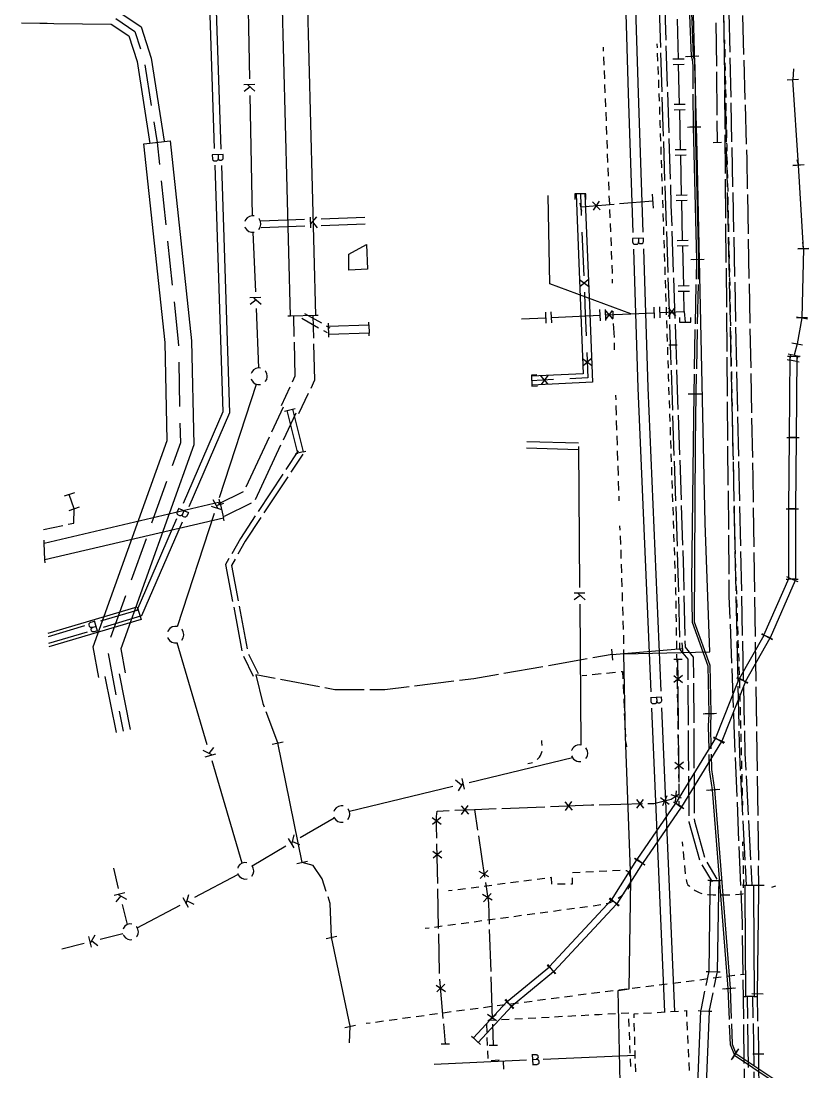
# Model space of a CAD drawing. Header units: metres. Extents: x 17721 to 17912, y 14015 to 15901.
# Drawn here: x 17724.4 to 17795.5, y 15483.7 to 15578.6 of the extents above; entities that cross this region are included whole.
import ezdxf

# ---------------------------------------------------------------- set-up
doc = ezdxf.new("R2010")
doc.units = ezdxf.units.M
for name, color, linetype in [('GC_BUILDING', 8, 'Continuous'), ('GC_CURB_EDGE', 1, 'Continuous'), ('GC_GAS_AXIS', 2, 'Continuous'), ('GC_HEAT_AXIS', 30, 'Continuous'), ('GC_POWER_AXIS', 40, 'Continuous'), ('GC_SEWER_AXIS', 6, 'Continuous'), ('GC_SITE_BOUNDARY', 7, 'Continuous'), ('GC_TEST_GREEN_ZONE', 3, 'Continuous'), ('GC_WATER_AXIS', 5, 'Continuous')]:
    doc.layers.add(name, color=color, linetype=linetype)

msp = doc.modelspace()

# ---------------------------------------------------------------- linework, layer by layer
at = {"layer": 'GC_BUILDING'}
msp.add_lwpolyline([(17755.665, 15556.179), (17753.996, 15556.108), (17753.97, 15557.528), (17755.57, 15558.401)], close=True, dxfattribs=at)
at = {"layer": 'GC_CURB_EDGE'}
for points in [[(17787.891, 15576.885), (17787.898, 15576.529)], [(17776.977, 15575.858), (17776.975, 15575.906), (17776.977, 15576.236)], [(17781.799, 15576.522), (17781.812, 15576.17)], [(17787.909, 15576.029), (17787.924, 15575.317)], [(17777.027, 15574.604), (17776.997, 15575.358)], [(17781.83, 15575.67), (17781.857, 15574.964)], [(17777.077, 15573.35), (17777.047, 15574.104)], [(17781.876, 15574.465), (17781.902, 15573.759)], [(17787.934, 15574.817), (17787.949, 15574.105)], [(17781.921, 15573.26), (17781.947, 15572.554)], [(17787.96, 15573.605), (17787.974, 15572.894)], [(17777.127, 15572.096), (17777.097, 15572.85)], [(17787.985, 15572.394), (17788, 15571.682)], [(17777.177, 15570.842), (17777.147, 15571.596)], [(17781.966, 15572.055), (17781.992, 15571.349)], [(17788.01, 15571.182), (17788.025, 15570.47)], [(17777.227, 15569.588), (17777.197, 15570.342)], [(17782.011, 15570.849), (17782.037, 15570.144)], [(17782.056, 15569.644), (17782.069, 15569.294), (17782.081, 15568.939)], [(17788.036, 15569.97), (17788.05, 15569.258)], [(17777.277, 15568.333), (17777.247, 15569.088)], [(17782.097, 15568.439), (17782.12, 15567.733)], [(17788.061, 15568.758), (17788.076, 15568.046)], [(17777.327, 15567.079), (17777.297, 15567.834)], [(17788.086, 15567.546), (17788.09, 15567.369), (17788.101, 15566.835)], [(17777.377, 15565.825), (17777.347, 15566.58)], [(17782.137, 15567.234), (17782.16, 15566.528)], [(17782.177, 15566.028), (17782.2, 15565.323)], [(17788.112, 15566.335), (17788.127, 15565.623)], [(17777.427, 15564.571), (17777.397, 15565.326)], [(17782.216, 15564.823), (17782.24, 15564.117)], [(17788.138, 15565.123), (17788.153, 15564.411)], [(17777.478, 15563.317), (17777.447, 15564.072)], [(17782.256, 15563.617), (17782.279, 15562.912)], [(17788.164, 15563.911), (17788.179, 15563.199)], [(17777.528, 15562.063), (17777.497, 15562.817)], [(17788.19, 15562.699), (17788.205, 15561.987)], [(17782.296, 15562.412), (17782.319, 15561.706)], [(17777.578, 15560.809), (17777.548, 15561.563)], [(17782.336, 15561.207), (17782.359, 15560.501)], [(17788.216, 15561.488), (17788.231, 15560.776)], [(17777.628, 15559.555), (17777.598, 15560.309)], [(17782.375, 15560.001), (17782.399, 15559.296)], [(17788.242, 15560.276), (17788.257, 15559.564)], [(17777.678, 15558.301), (17777.648, 15559.055)], [(17788.268, 15559.064), (17788.283, 15558.352)], [(17782.415, 15558.796), (17782.438, 15558.09)], [(17777.728, 15557.047), (17777.698, 15557.801)], [(17782.455, 15557.591), (17782.478, 15556.885)], [(17788.294, 15557.852), (17788.309, 15557.14)], [(17777.776, 15555.792), (17777.774, 15555.891), (17777.748, 15556.547)], [(17782.495, 15556.385), (17782.518, 15555.68)], [(17788.32, 15556.64), (17788.335, 15555.929)], [(17777.791, 15554.915), (17777.784, 15555.292)], [(17782.534, 15555.18), (17782.558, 15554.474)], [(17788.345, 15555.429), (17788.361, 15554.717)], [(17788.371, 15554.217), (17788.385, 15553.505)], [(17782.574, 15553.975), (17782.597, 15553.269)], [(17777.853, 15551.773), (17777.842, 15552.401)], [(17782.614, 15552.769), (17782.637, 15552.064)], [(17788.394, 15553.005), (17788.408, 15552.293)], [(17777.949, 15550.021), (17777.878, 15551.274)], [(17782.654, 15551.564), (17782.677, 15550.858)], [(17788.418, 15551.793), (17788.431, 15551.081)], [(17782.693, 15550.359), (17782.717, 15549.653)], [(17788.441, 15550.581), (17788.455, 15549.869)], [(17777.951, 15548.894), (17777.963, 15549.521)], [(17788.464, 15549.369), (17788.478, 15548.658)], [(17782.733, 15549.153), (17782.756, 15548.448)], [(17782.773, 15547.948), (17782.796, 15547.242)], [(17788.488, 15548.158), (17788.501, 15547.446)], [(17782.813, 15546.743), (17782.821, 15546.485), (17782.836, 15546.037)], [(17788.511, 15546.946), (17788.525, 15546.234)], [(17782.853, 15545.537), (17782.877, 15544.832)], [(17788.534, 15545.734), (17788.548, 15545.022)], [(17778.102, 15544.383), (17778.099, 15544.816)], [(17778.143, 15543.018), (17778.115, 15543.883)], [(17782.894, 15544.332), (17782.918, 15543.626)], [(17788.558, 15544.522), (17788.572, 15543.81)], [(17782.935, 15543.127), (17782.959, 15542.421)], [(17788.581, 15543.31), (17788.595, 15542.598)], [(17778.187, 15541.653), (17778.159, 15542.518)], [(17782.976, 15541.921), (17783, 15541.216)], [(17788.605, 15542.098), (17788.619, 15541.387)], [(17778.231, 15540.288), (17778.203, 15541.153)], [(17788.629, 15540.887), (17788.644, 15540.175)], [(17783.016, 15540.716), (17783.04, 15540.01)], [(17778.275, 15538.923), (17778.247, 15539.788)], [(17783.057, 15539.511), (17783.081, 15538.805)], [(17788.654, 15539.675), (17788.669, 15538.963)], [(17778.319, 15537.558), (17778.291, 15538.424)], [(17783.098, 15538.305), (17783.122, 15537.6)], [(17788.679, 15538.463), (17788.693, 15537.751)], [(17778.363, 15536.193), (17778.335, 15537.059)], [(17783.139, 15537.1), (17783.163, 15536.394)], [(17788.703, 15537.251), (17788.718, 15536.539)], [(17788.728, 15536.039), (17788.743, 15535.328)], [(17778.393, 15535.261), (17778.379, 15535.694)], [(17783.18, 15535.895), (17783.204, 15535.189)], [(17783.221, 15534.689), (17783.245, 15533.984)], [(17788.753, 15534.828), (17788.767, 15534.116)], [(17783.262, 15533.484), (17783.285, 15532.778)], [(17788.778, 15533.616), (17788.792, 15532.904)], [(17778.483, 15532.629), (17778.453, 15533.019)], [(17783.302, 15532.279), (17783.326, 15531.573)], [(17788.802, 15532.404), (17788.817, 15531.692)], [(17778.539, 15531.347), (17778.515, 15532.13)], [(17778.579, 15530.065), (17778.555, 15530.848)], [(17783.343, 15531.073), (17783.367, 15530.368)], [(17788.827, 15531.192), (17788.842, 15530.48)], [(17778.619, 15528.783), (17778.595, 15529.565)], [(17783.384, 15529.868), (17783.408, 15529.162)], [(17788.854, 15529.98), (17788.879, 15529.269)], [(17783.425, 15528.663), (17783.449, 15527.957)], [(17788.897, 15528.769), (17788.921, 15528.058)], [(17778.659, 15527.5), (17778.635, 15528.283)], [(17788.939, 15527.558), (17788.964, 15526.846)], [(17778.699, 15526.218), (17778.675, 15527.001)], [(17783.466, 15527.457), (17783.483, 15526.949), (17783.486, 15526.752)], [(17778.739, 15524.936), (17778.715, 15525.718)], [(17783.494, 15526.252), (17783.506, 15525.546)], [(17788.981, 15526.346), (17789.006, 15525.635)], [(17783.514, 15525.046), (17783.525, 15524.34)], [(17789.023, 15525.135), (17789.048, 15524.424)], [(17778.779, 15523.654), (17778.754, 15524.436)], [(17783.533, 15523.84), (17783.545, 15523.134)], [(17789.065, 15523.924), (17789.09, 15523.212)], [(17778.819, 15522.371), (17778.794, 15523.154)], [(17778.815, 15521.48), (17778.818, 15521.871)], [(17783.553, 15522.634), (17783.564, 15521.928)], [(17789.108, 15522.713), (17789.132, 15522.001)], [(17783.572, 15521.428), (17783.584, 15520.722)], [(17789.15, 15521.501), (17789.174, 15520.79)], [(17783.592, 15520.223), (17783.603, 15519.517)], [(17789.192, 15520.29), (17789.217, 15519.578)], [(17775.052, 15519.504), (17775.453, 15519.545)], [(17775.951, 15519.596), (17776.755, 15519.678)], [(17777.252, 15519.729), (17778.056, 15519.811)], [(17778.553, 15519.862), (17778.683, 15519.875), (17778.713, 15519.198)], [(17783.612, 15519.017), (17783.623, 15518.311)], [(17789.234, 15519.079), (17789.259, 15518.367)], [(17778.735, 15518.699), (17778.771, 15517.892)], [(17778.793, 15517.392), (17778.829, 15516.585)], [(17783.631, 15517.811), (17783.643, 15517.105)], [(17789.275, 15517.867), (17789.291, 15517.155)], [(17783.651, 15516.605), (17783.662, 15515.899)], [(17789.303, 15516.655), (17789.32, 15515.944)], [(17778.851, 15516.086), (17778.887, 15515.278)], [(17783.67, 15515.399), (17783.682, 15514.693)], [(17789.332, 15515.444), (17789.348, 15514.732)], [(17778.909, 15514.779), (17778.942, 15514.041), (17778.948, 15513.972)], [(17789.36, 15514.232), (17789.377, 15513.52)], [(17771.433, 15513.189), (17771.416, 15513.504), (17771.407, 15513.636)], [(17778.995, 15513.474), (17779.033, 15513.072)], [(17783.69, 15514.193), (17783.701, 15513.487)], [(17770.981, 15511.931), (17771.081, 15512.028), (17771.185, 15512.153), (17771.275, 15512.29), (17771.351, 15512.437), (17771.41, 15512.59), (17771.427, 15512.69)], [(17783.709, 15512.987), (17783.721, 15512.282)], [(17789.389, 15513.02), (17789.405, 15512.308)], [(17770.126, 15511.573), (17770.445, 15511.617), (17770.563, 15511.662)], [(17783.729, 15511.782), (17783.74, 15511.076)], [(17789.417, 15511.809), (17789.434, 15511.097)], [(17783.748, 15510.576), (17783.76, 15509.87)], [(17789.446, 15510.597), (17789.463, 15509.885)], [(17783.768, 15509.37), (17783.778, 15508.746), (17783.779, 15508.664)], [(17789.474, 15509.385), (17789.484, 15508.973), (17789.496, 15508.673)], [(17783.782, 15508.164), (17783.785, 15507.811)], [(17789.516, 15508.174), (17789.531, 15507.818)], [(17784.086, 15504.495), (17784.116, 15504.162), (17784.12, 15504.116)], [(17789.553, 15504.121), (17789.535, 15504.502)], [(17784.165, 15503.618), (17784.234, 15502.859)], [(17789.598, 15502.86), (17789.587, 15503.412), (17789.577, 15503.622)], [(17778.48, 15501.905), (17777.778, 15501.872)], [(17779.373, 15501.375), (17779.367, 15501.409), (17779.353, 15501.473), (17779.33, 15501.563), (17779.315, 15501.61), (17779.293, 15501.655), (17779.266, 15501.698), (17779.234, 15501.739), (17779.199, 15501.777), (17779.159, 15501.811), (17779.117, 15501.841), (17779.072, 15501.866), (17779.026, 15501.887), (17778.978, 15501.902)], [(17784.279, 15502.361), (17784.348, 15501.602)], [(17789.622, 15501.598), (17789.607, 15502.36)], [(17770.48, 15501.033), (17769.783, 15500.943)], [(17771.673, 15501.188), (17770.976, 15501.098)], [(17772.311, 15500.669), (17772.304, 15500.669), (17772.266, 15501.265), (17772.169, 15501.252)], [(17774.132, 15501.257), (17774.147, 15500.687), (17774.014, 15500.686)], [(17774.876, 15501.739), (17774.174, 15501.706)], [(17776.077, 15501.794), (17775.375, 15501.762)], [(17777.279, 15501.849), (17776.577, 15501.817)], [(17784.419, 15501.107), (17784.455, 15500.938), (17784.501, 15500.793), (17784.592, 15500.617), (17784.689, 15500.521), (17784.765, 15500.452)], [(17789.603, 15500.336), (17789.628, 15501.098)], [(17763.323, 15500.105), (17762.974, 15500.059)], [(17764.516, 15500.259), (17763.819, 15500.169)], [(17765.709, 15500.414), (17765.012, 15500.324)], [(17766.901, 15500.569), (17766.204, 15500.479)], [(17768.094, 15500.724), (17767.397, 15500.633)], [(17769.287, 15500.879), (17768.59, 15500.788)], [(17773.514, 15500.681), (17772.811, 15500.674)], [(17779.183, 15500.238), (17779.26, 15500.338), (17779.369, 15500.496), (17779.381, 15500.56), (17779.391, 15500.625), (17779.399, 15500.69), (17779.406, 15500.755), (17779.41, 15500.821), (17779.412, 15500.878)], [(17785.166, 15500.155), (17785.242, 15500.109), (17785.365, 15500.042), (17785.491, 15499.981), (17785.62, 15499.926), (17785.75, 15499.878), (17785.86, 15499.843)], [(17792.486, 15500.489), (17792.15, 15500.388)], [(17777.219, 15498.919), (17777.383, 15498.969), (17777.567, 15499.035), (17777.748, 15499.111), (17777.873, 15499.172)], [(17778.306, 15499.422), (17778.43, 15499.509), (17778.587, 15499.63), (17778.737, 15499.758), (17778.85, 15499.866)], [(17786.348, 15499.742), (17786.422, 15499.733), (17786.881, 15499.714), (17787.11, 15499.712)], [(17787.61, 15499.708), (17787.919, 15499.706), (17788.372, 15499.721)], [(17788.871, 15499.741), (17789.586, 15499.791), (17789.587, 15499.837)], [(17771.263, 15498.091), (17771.96, 15498.185)], [(17772.455, 15498.252), (17773.152, 15498.346)], [(17773.647, 15498.413), (17774.344, 15498.506)], [(17774.839, 15498.573), (17775.536, 15498.667)], [(17776.031, 15498.734), (17776.728, 15498.828)], [(17764.111, 15497.127), (17764.807, 15497.221)], [(17765.303, 15497.288), (17765.999, 15497.382)], [(17766.495, 15497.449), (17767.191, 15497.542)], [(17767.687, 15497.609), (17768.384, 15497.703)], [(17768.879, 15497.77), (17769.576, 15497.864)], [(17770.071, 15497.931), (17770.768, 15498.024)], [(17760.883, 15496.692), (17761.231, 15496.739)], [(17761.727, 15496.806), (17762.423, 15496.9)], [(17762.919, 15496.967), (17763.615, 15497.06)], [(17788.827, 15492.439), (17788.804, 15492.437), (17788.103, 15492.345)], [(17789.687, 15492.53), (17789.324, 15492.492)], [(17781.509, 15491.486), (17780.785, 15491.397)], [(17782.73, 15491.637), (17782.005, 15491.547)], [(17783.949, 15491.797), (17783.226, 15491.701)], [(17785.169, 15491.958), (17784.445, 15491.862)], [(17786.388, 15492.118), (17785.664, 15492.023)], [(17787.607, 15492.279), (17786.884, 15492.184)], [(17774.185, 15490.578), (17773.462, 15490.483)], [(17775.406, 15490.732), (17774.681, 15490.642)], [(17776.626, 15490.883), (17775.902, 15490.793)], [(17777.847, 15491.033), (17777.123, 15490.944)], [(17779.068, 15491.184), (17778.343, 15491.095)], [(17780.288, 15491.335), (17779.564, 15491.246)], [(17766.868, 15489.621), (17766.144, 15489.526)], [(17768.088, 15489.78), (17767.364, 15489.686)], [(17769.307, 15489.94), (17768.583, 15489.845)], [(17770.527, 15490.099), (17769.803, 15490.005)], [(17771.746, 15490.259), (17771.023, 15490.164)], [(17772.966, 15490.419), (17772.242, 15490.324)], [(17759.554, 15488.638), (17758.831, 15488.539)], [(17760.773, 15488.806), (17760.05, 15488.706)], [(17761.991, 15488.974), (17761.268, 15488.874)], [(17763.21, 15489.141), (17762.487, 15489.042)], [(17764.429, 15489.302), (17763.705, 15489.207)], [(17765.649, 15489.461), (17764.925, 15489.366)], [(17772.061, 15488.654), (17771.361, 15488.618)], [(17773.261, 15488.717), (17772.56, 15488.68)], [(17774.46, 15488.78), (17773.76, 15488.743)], [(17775.66, 15488.843), (17774.959, 15488.806)], [(17776.859, 15488.906), (17776.574, 15488.891), (17776.159, 15488.869)], [(17778.059, 15488.969), (17777.358, 15488.932)], [(17779.247, 15489.02), (17779.247, 15489.031), (17778.558, 15488.995)], [(17755.899, 15488.136), (17755.537, 15488.086)], [(17757.117, 15488.303), (17756.394, 15488.204)], [(17758.336, 15488.471), (17757.613, 15488.371)], [(17766.404, 15488.029), (17766.432, 15487.329)], [(17767.263, 15488.403), (17766.563, 15488.366)], [(17768.463, 15488.466), (17767.762, 15488.429)], [(17769.662, 15488.528), (17768.962, 15488.492)], [(17770.862, 15488.591), (17770.161, 15488.555)], [(17779.293, 15487.82), (17779.267, 15488.52)], [(17766.452, 15486.829), (17766.48, 15486.128)], [(17779.34, 15486.619), (17779.313, 15487.32)], [(17779.386, 15485.419), (17779.359, 15486.12)], [(17766.5, 15485.629), (17766.527, 15484.928)], [(17779.432, 15484.219), (17779.405, 15484.919)], [(17766.845, 15484.759), (17767.545, 15484.805)], [(17767.909, 15484.684), (17767.951, 15483.985)]]:
    msp.add_lwpolyline(points, dxfattribs=at)
at = {"layer": 'GC_GAS_AXIS'}
for points in [[(17783.743, 15575.142), (17783.661, 15578.736)], [(17784.242, 15575.153), (17783.243, 15575.131)], [(17784.254, 15574.653), (17783.254, 15574.631)], [(17783.836, 15571.048), (17783.754, 15574.642)], [(17784.336, 15571.06), (17783.336, 15571.037)], [(17784.347, 15570.56), (17783.347, 15570.537)], [(17783.929, 15566.954), (17783.847, 15570.548)], [(17784.429, 15566.966), (17783.429, 15566.943)], [(17784.44, 15566.466), (17783.441, 15566.443)], [(17784.022, 15562.86), (17783.94, 15566.454)], [(17779.44, 15552.162), (17772.129, 15554.858), (17771.983, 15562.821)], [(17784.522, 15562.872), (17783.522, 15562.849)], [(17784.533, 15562.372), (17783.534, 15562.349)], [(17784.115, 15558.767), (17784.034, 15562.361)], [(17784.615, 15558.778), (17783.616, 15558.755)], [(17784.627, 15558.278), (17783.627, 15558.255)], [(17784.209, 15554.673), (17784.127, 15558.267)], [(17784.709, 15554.684), (17783.709, 15554.661)], [(17784.72, 15554.184), (17783.72, 15554.162)], [(17784.261, 15552.376), (17784.22, 15554.173)], [(17771.801, 15551.306), (17771.754, 15552.305)], [(17772.3, 15551.329), (17772.254, 15552.328)], [(17776.694, 15551.534), (17776.648, 15552.533)], [(17777.146, 15552.43), (17777.809, 15551.681)], [(17777.194, 15551.557), (17777.147, 15552.556)], [(17777.745, 15552.46), (17777.16, 15551.649)], [(17779.44, 15552.162), (17781.564, 15552.256)], [(17781.587, 15551.757), (17781.542, 15552.756)], [(17782.086, 15551.779), (17782.042, 15552.778)], [(17782.064, 15552.279), (17784.261, 15552.376)], [(17782.807, 15552.686), (17783.469, 15551.935)], [(17783.407, 15552.714), (17782.82, 15551.905)], [(17784.261, 15552.376), (17784.338, 15551.413)], [(17769.581, 15551.703), (17771.778, 15551.805)], [(17772.277, 15551.828), (17776.671, 15552.033)], [(17777.17, 15552.056), (17779.44, 15552.162)], [(17783.827, 15551.81), (17783.827, 15551.413), (17784.849, 15551.413), (17784.849, 15551.81)]]:
    msp.add_lwpolyline(points, dxfattribs=at)
at = {"layer": 'GC_HEAT_AXIS'}
for points in [[(17724.393, 15579.709), (17726.097, 15579.687), (17726.759, 15579.678), (17727.372, 15579.67), (17732.941, 15579.597), (17735.23, 15578.064), (17736.144, 15575.221), (17737.312, 15567.73)], [(17732.961, 15578.802), (17734.68, 15577.65), (17735.187, 15576.075)], [(17724.449, 15578.408), (17726.08, 15578.387), (17726.742, 15578.378), (17727.355, 15578.37), (17732.539, 15578.303), (17734.13, 15577.236), (17734.876, 15574.919), (17736.028, 15567.53)], [(17735.578, 15574.631), (17736.152, 15570.952)], [(17736.383, 15569.47), (17736.67, 15567.63), (17736.882, 15565.647)], [(17731.43, 15519.32), (17730.911, 15522.109), (17737.576, 15540.716), (17737.391, 15549.574), (17735.477, 15567.503), (17737.863, 15567.757), (17739.789, 15549.726), (17739.984, 15540.324), (17733.389, 15521.911), (17733.79, 15519.76)], [(17737.041, 15564.156), (17737.464, 15560.191)], [(17774.49, 15562.968), (17774.896, 15552.89), (17775.143, 15546.744), (17770.462, 15546.517)], [(17775.29, 15563.001), (17775.695, 15552.922), (17775.975, 15545.984), (17770.5, 15545.718)], [(17775.39, 15562.485), (17775.39, 15562.985), (17774.39, 15562.985), (17774.39, 15562.485)], [(17774.89, 15562.985), (17774.969, 15561.021)], [(17775.029, 15559.523), (17775.187, 15555.596)], [(17737.624, 15558.699), (17738.047, 15554.734)], [(17775.602, 15554.635), (17774.795, 15555.225)], [(17775.576, 15555.235), (17774.823, 15554.576)], [(17775.248, 15554.098), (17775.296, 15552.906), (17775.406, 15550.171)], [(17738.206, 15553.243), (17738.59, 15549.65), (17738.598, 15549.276)], [(17775.466, 15548.672), (17775.559, 15546.364), (17773.942, 15546.285)], [(17738.629, 15547.776), (17738.712, 15543.789)], [(17775.889, 15547.504), (17775.082, 15548.094)], [(17775.863, 15548.103), (17775.11, 15547.444)], [(17770.956, 15546.641), (17770.457, 15546.617), (17770.506, 15545.618), (17771.005, 15545.642)], [(17771.979, 15545.816), (17771.314, 15546.563)], [(17771.38, 15545.785), (17771.963, 15546.597)], [(17772.443, 15546.213), (17770.481, 15546.117)], [(17738.743, 15542.29), (17738.78, 15540.52), (17738.032, 15538.432)], [(17737.526, 15537.02), (17736.182, 15533.266)], [(17735.676, 15531.854), (17734.331, 15528.1)], [(17733.826, 15526.688), (17732.481, 15522.934)], [(17732.245, 15521.5), (17732.61, 15519.54), (17732.962, 15517.756)], [(17731.972, 15519.414), (17732.968, 15514.374)], [(17733.248, 15519.666), (17734.243, 15514.626)], [(17733.253, 15516.284), (17733.605, 15514.5)]]:
    msp.add_lwpolyline(points, dxfattribs=at)
at = {"layer": 'GC_POWER_AXIS'}
for points in [[(17784.603, 15590.629), (17784.54, 15590.36), (17784.35, 15588.28), (17784.41, 15587.25), (17784.87, 15575.41), (17784.97, 15575.12), (17785.03, 15574.54), (17785.041, 15572.475)], [(17784.811, 15590.634), (17784.74, 15590.33), (17784.55, 15588.28), (17784.61, 15587.26), (17785.07, 15575.41), (17785.17, 15575.13), (17785.23, 15574.55), (17785.241, 15572.48)], [(17781.996, 15579.701), (17782.108, 15576.199)], [(17782.47, 15580.522), (17782.587, 15576.841)], [(17787.878, 15576.857), (17787.847, 15580.374)], [(17787.896, 15575.756), (17787.819, 15579.308)], [(17788.396, 15575.763), (17788.319, 15579.313)], [(17789.515, 15579.085), (17789.619, 15575.546)], [(17787.114, 15578.416), (17787.157, 15574.499)], [(17782.603, 15576.341), (17782.721, 15572.659)], [(17787.914, 15572.841), (17787.883, 15576.357)], [(17782.124, 15575.699), (17782.235, 15572.196)], [(17784.37, 15575.391), (17785.37, 15575.429)], [(17784.57, 15575.391), (17785.57, 15575.429)], [(17787.983, 15571.705), (17787.907, 15575.257)], [(17788.483, 15571.713), (17788.407, 15575.263)], [(17789.634, 15575.046), (17789.738, 15571.507)], [(17787.163, 15573.999), (17787.207, 15570.082)], [(17794.122, 15574.274), (17794.063, 15573.284)], [(17794.562, 15573.317), (17793.564, 15573.251)], [(17794.571, 15565.558), (17794.063, 15573.284)], [(17782.737, 15572.16), (17782.854, 15568.478)], [(17787.95, 15568.824), (17787.918, 15572.341)], [(17782.251, 15571.697), (17782.363, 15568.194)], [(17785.044, 15571.975), (17785.06, 15569.02), (17785.36, 15557.06), (17785.323, 15555.288)], [(17785.244, 15571.98), (17785.26, 15569.03), (17785.56, 15557.07), (17785.523, 15555.297)], [(17788.07, 15567.654), (17787.994, 15571.206)], [(17788.57, 15567.663), (17788.494, 15571.213)], [(17789.752, 15571.007), (17789.856, 15567.468)], [(17787.212, 15569.582), (17787.234, 15567.623)], [(17784.56, 15569.007), (17785.56, 15569.033)], [(17784.76, 15569.017), (17785.76, 15569.043)], [(17787.985, 15564.808), (17787.954, 15568.324)], [(17782.379, 15567.694), (17782.491, 15564.192)], [(17782.87, 15567.979), (17782.988, 15564.297)], [(17786.859, 15567.607), (17787.609, 15567.639)], [(17788.158, 15563.603), (17788.081, 15567.155)], [(17788.658, 15563.613), (17788.581, 15567.163)], [(17789.871, 15566.969), (17789.897, 15566.076), (17789.948, 15563.429)], [(17795.07, 15565.591), (17794.072, 15565.525)], [(17795.07, 15565.588), (17794.072, 15565.528)], [(17794.571, 15565.558), (17794.456, 15566.064)], [(17795.019, 15558.017), (17794.571, 15565.558)], [(17782.507, 15563.692), (17782.563, 15561.941)], [(17783.004, 15563.797), (17783.062, 15561.957)], [(17788.021, 15560.791), (17787.99, 15564.308)], [(17781.483, 15561.679), (17781.401, 15562.957)], [(17788.245, 15559.552), (17788.168, 15563.104)], [(17788.745, 15559.563), (17788.668, 15563.113)], [(17789.957, 15562.929), (17790.025, 15559.389)], [(17774.826, 15562.144), (17774.999, 15561.414)], [(17777.928, 15562.028), (17774.912, 15561.779)], [(17776.663, 15561.548), (17775.974, 15562.273)], [(17776.066, 15561.497), (17776.621, 15562.329)], [(17781.442, 15562.318), (17778.426, 15562.069)], [(17782.563, 15561.94), (17782.626, 15560.092)], [(17783.062, 15561.957), (17783.126, 15560.11)], [(17788.057, 15556.774), (17788.026, 15560.291)], [(17782.644, 15559.593), (17782.771, 15555.897)], [(17783.143, 15559.61), (17783.271, 15555.915)], [(17788.332, 15555.501), (17788.256, 15559.053)], [(17788.832, 15555.513), (17788.756, 15559.063)], [(17790.035, 15558.889), (17790.103, 15555.35)], [(17795.019, 15558.017), (17794.884, 15551.796), (17794.455, 15549.441), (17794.19, 15548.426)], [(17795.519, 15558.006), (17794.519, 15558.028)], [(17795.518, 15558.047), (17794.52, 15557.987)], [(17795.019, 15558.017), (17794.95, 15558.627)], [(17784.86, 15557.047), (17785.86, 15557.073)], [(17785.06, 15557.057), (17786.06, 15557.083)], [(17788.093, 15552.758), (17788.061, 15556.274)], [(17782.788, 15555.398), (17782.916, 15551.702)], [(17783.288, 15555.415), (17783.415, 15551.72)], [(17788.919, 15551.463), (17788.843, 15555.013)], [(17785.313, 15554.788), (17785.24, 15551.245)], [(17785.513, 15554.797), (17785.44, 15551.25)], [(17788.42, 15551.45), (17788.343, 15555.002)], [(17790.112, 15554.85), (17790.18, 15551.31)], [(17749.977, 15552.186), (17751.503, 15551.329)], [(17788.128, 15548.741), (17788.097, 15552.258)], [(17748.73, 15551.939), (17748.48, 15551.932)], [(17748.98, 15551.945), (17749.028, 15550.105)], [(17749.733, 15551.75), (17751.258, 15550.893)], [(17750.73, 15551.991), (17750.783, 15549.943)], [(17751.229, 15552.003), (17750.98, 15551.997)], [(17752.145, 15551.05), (17752.138, 15551.3)], [(17755.792, 15551.156), (17755.784, 15551.406)], [(17783.433, 15551.22), (17783.496, 15549.372)], [(17795.384, 15551.785), (17794.384, 15551.807)], [(17794.392, 15551.886), (17795.376, 15551.706)], [(17751.694, 15550.648), (17752.034, 15550.457)], [(17751.939, 15551.084), (17752.278, 15550.893)], [(17752.174, 15550.05), (17752.167, 15550.3)], [(17755.821, 15550.156), (17755.813, 15550.406)], [(17782.933, 15551.203), (17782.997, 15549.355)], [(17785.23, 15550.745), (17785.157, 15547.202)], [(17785.43, 15550.75), (17785.357, 15547.203)], [(17788.507, 15547.399), (17788.43, 15550.951)], [(17789.007, 15547.413), (17788.93, 15550.963)], [(17790.19, 15550.81), (17790.258, 15547.27)], [(17749.041, 15549.605), (17749.122, 15546.524), (17748.867, 15545.982)], [(17750.796, 15549.443), (17750.882, 15546.154), (17750.539, 15545.424)], [(17782.872, 15549.364), (17783.622, 15549.364)], [(17782.997, 15549.355), (17783.057, 15547.557)], [(17783.496, 15549.372), (17783.557, 15547.584)], [(17793.963, 15549.531), (17794.947, 15549.351)], [(17793.651, 15548.532), (17793.896, 15548.484)], [(17788.164, 15544.725), (17788.133, 15548.241)], [(17793.55, 15548.023), (17793.796, 15547.975)], [(17793.57, 15548.323), (17793.82, 15548.321)], [(17794.384, 15547.859), (17794.63, 15547.811)], [(17794.42, 15548.317), (17794.67, 15548.316)], [(17794.485, 15548.368), (17794.73, 15548.32)], [(17783.074, 15547.057), (17783.196, 15543.46)], [(17783.574, 15547.084), (17783.695, 15543.508)], [(17785.147, 15546.702), (17785.11, 15544.93), (17785.06, 15540.45), (17784.92, 15527.97), (17784.96, 15524.31), (17786.38, 15520.38), (17786.47, 15516.06), (17786.42, 15514.93), (17786.473, 15512.871)], [(17785.347, 15546.703), (17785.31, 15544.93), (17785.26, 15540.45), (17785.15, 15524.35), (17786.56, 15520.43), (17786.66, 15516.1), (17786.62, 15514.93), (17786.672, 15512.896)], [(17788.594, 15543.348), (17788.518, 15546.9)], [(17789.094, 15543.363), (17789.017, 15546.913)], [(17790.268, 15546.77), (17790.336, 15543.231)], [(17748.654, 15545.529), (17747.87, 15543.864)], [(17750.326, 15544.972), (17749.454, 15543.118)], [(17784.61, 15544.936), (17785.61, 15544.924)], [(17784.81, 15544.936), (17785.81, 15544.924)], [(17747.035, 15541.501), (17748.096, 15543.757)], [(17788.2, 15540.708), (17788.169, 15544.225)], [(17748.073, 15540.77), (17749.228, 15543.225)], [(17748.177, 15543.372), (17748.419, 15543.432)], [(17748.905, 15543.551), (17749.148, 15543.611)], [(17783.213, 15542.96), (17783.334, 15539.362)], [(17783.711, 15543.008), (17783.832, 15539.432)], [(17788.681, 15539.297), (17788.605, 15542.849)], [(17789.181, 15539.313), (17789.105, 15542.863)], [(17790.345, 15542.731), (17790.413, 15539.191)], [(17744.701, 15536.535), (17746.823, 15541.048)], [(17793.523, 15540.991), (17793.773, 15540.989)], [(17793.523, 15540.99), (17793.773, 15540.988)], [(17794.373, 15540.984), (17794.623, 15540.983)], [(17794.373, 15540.984), (17794.623, 15540.981)], [(17745.551, 15535.407), (17747.86, 15540.317)], [(17788.236, 15536.691), (17788.204, 15540.208)], [(17749.4, 15539.777), (17748.294, 15538.099)], [(17749.818, 15539.501), (17748.741, 15537.868)], [(17749.124, 15539.52), (17749.366, 15539.58)], [(17749.852, 15539.699), (17750.095, 15539.759)], [(17783.849, 15538.932), (17783.97, 15535.356)], [(17783.351, 15538.863), (17783.473, 15535.265)], [(17788.769, 15535.246), (17788.692, 15538.798)], [(17789.268, 15535.263), (17789.192, 15538.813)], [(17790.423, 15538.691), (17790.448, 15537.371), (17790.48, 15535.151)], [(17748.019, 15537.681), (17745.806, 15534.325)], [(17748.466, 15537.451), (17746.312, 15534.184)], [(17742.223, 15535.011), (17744.463, 15536.107)], [(17788.272, 15532.675), (17788.24, 15536.191)], [(17729.225, 15535.999), (17728.275, 15535.687)], [(17729.178, 15534.541), (17728.75, 15535.843)], [(17742.327, 15535.18), (17742.27, 15535.424)], [(17728.655, 15533.164), (17729.151, 15533.272), (17729.178, 15534.541)], [(17729.653, 15534.697), (17728.703, 15534.385)], [(17742.773, 15533.889), (17745.21, 15535.081)], [(17783.49, 15534.766), (17783.611, 15531.168)], [(17783.987, 15534.857), (17784.108, 15531.28)], [(17788.856, 15531.195), (17788.779, 15534.746)], [(17789.356, 15531.213), (17789.279, 15534.763)], [(17790.487, 15534.651), (17790.538, 15531.111)], [(17793.465, 15534.557), (17793.715, 15534.555)], [(17793.465, 15534.554), (17793.715, 15534.553)], [(17794.315, 15534.551), (17794.565, 15534.551)], [(17794.315, 15534.55), (17794.565, 15534.547)], [(17742.726, 15533.476), (17742.669, 15533.72)], [(17745.531, 15533.908), (17744.198, 15531.886), (17743.408, 15530.497)], [(17746.037, 15533.766), (17744.624, 15531.624), (17743.959, 15530.453)], [(17726.43, 15532.678), (17728.166, 15533.057)], [(17726.482, 15531.467), (17726.472, 15531.717)], [(17788.307, 15528.658), (17788.276, 15532.175)], [(17783.628, 15530.669), (17783.694, 15528.712), (17783.729, 15527.071)], [(17784.124, 15530.781), (17784.194, 15528.726), (17784.226, 15527.204)], [(17788.943, 15527.144), (17788.867, 15530.695)], [(17789.443, 15527.163), (17789.366, 15530.713)], [(17790.546, 15530.611), (17790.597, 15527.071)], [(17726.559, 15529.692), (17726.548, 15529.942)], [(17743.161, 15530.062), (17742.862, 15529.536), (17743.496, 15526.18)], [(17743.712, 15530.018), (17743.388, 15529.448), (17743.992, 15526.248)], [(17788.402, 15524.643), (17788.325, 15526.667), (17788.312, 15528.158)], [(17793.447, 15528.217), (17793.697, 15528.216)], [(17793.493, 15528.435), (17793.722, 15528.335)], [(17794.272, 15528.095), (17794.501, 15527.995)], [(17794.297, 15528.214), (17794.547, 15528.214)], [(17783.74, 15526.571), (17783.817, 15522.972)], [(17784.237, 15526.704), (17784.314, 15523.127)], [(17789.031, 15523.093), (17788.954, 15526.644)], [(17789.53, 15523.113), (17789.454, 15526.663)], [(17790.604, 15526.571), (17790.655, 15523.031)], [(17743.589, 15525.689), (17744.335, 15521.739)], [(17744.085, 15525.757), (17744.812, 15521.912)], [(17788.556, 15520.629), (17788.422, 15524.143)], [(17791.225, 15523.236), (17791.454, 15523.136)], [(17791.251, 15523.288), (17791.468, 15523.164)], [(17791.99, 15522.868), (17792.207, 15522.744)], [(17792.004, 15522.896), (17792.233, 15522.796)], [(17777.802, 15520.9), (17777.716, 15521.896)], [(17777.759, 15521.398), (17784.123, 15521.951)], [(17783.828, 15522.472), (17783.84, 15521.899), (17784.571, 15520.99), (17784.583, 15519.131)], [(17784.166, 15521.453), (17784.08, 15522.449)], [(17784.324, 15522.627), (17784.336, 15522.079), (17785.069, 15521.168), (17785.082, 15519.307)], [(17789.118, 15519.042), (17789.041, 15522.593)], [(17789.617, 15519.063), (17789.541, 15522.613)], [(17790.662, 15522.531), (17790.713, 15518.991)], [(17744.468, 15521.261), (17745.35, 15519.455)], [(17744.941, 15521.433), (17745.8, 15519.675)], [(17775.508, 15521.004), (17771.992, 15520.387)], [(17777.759, 15521.398), (17776.001, 15521.09)], [(17783.309, 15520.969), (17784.059, 15520.969)], [(17783.704, 15519.03), (17783.684, 15520.981)], [(17771.499, 15520.301), (17767.983, 15519.685)], [(17788.709, 15516.615), (17788.575, 15520.129)], [(17747.329, 15519.235), (17745.575, 15519.565), (17746.231, 15516.988), (17746.344, 15516.686)], [(17751.329, 15518.481), (17747.821, 15519.142)], [(17763.468, 15518.987), (17759.924, 15518.551)], [(17767.49, 15519.599), (17765.254, 15519.207), (17763.964, 15519.048)], [(17783.323, 15519.497), (17784.113, 15518.883)], [(17783.332, 15518.897), (17784.104, 15519.533)], [(17788.984, 15519.287), (17789.216, 15519.195)], [(17789.017, 15519.357), (17789.234, 15519.233)], [(17789.774, 15518.975), (17790.007, 15518.883)], [(17755.375, 15518.22), (17752.717, 15518.22), (17751.82, 15518.389)], [(17759.428, 15518.49), (17757.239, 15518.22), (17755.875, 15518.22)], [(17783.749, 15514.627), (17783.709, 15518.53)], [(17784.587, 15518.631), (17784.611, 15515.031)], [(17785.086, 15518.807), (17785.11, 15515.229)], [(17789.205, 15514.991), (17789.129, 15518.542)], [(17789.705, 15515.013), (17789.628, 15518.564)], [(17789.756, 15518.937), (17789.973, 15518.813)], [(17790.72, 15518.491), (17790.771, 15514.951)], [(17751.952, 15500.011), (17751.584, 15501.157), (17750.752, 15502.346), (17749.768, 15502.639), (17747.567, 15513.426), (17746.52, 15516.218)], [(17785.97, 15516.05), (17786.97, 15516.07)], [(17786.16, 15516.088), (17787.16, 15516.112)], [(17788.87, 15512.602), (17788.771, 15515.016), (17788.729, 15516.116)], [(17784.615, 15514.531), (17784.628, 15512.625), (17784.64, 15510.932)], [(17785.114, 15514.729), (17785.128, 15512.629), (17785.138, 15511.151)], [(17789.341, 15510.942), (17789.263, 15512.452), (17789.216, 15514.491)], [(17789.841, 15510.965), (17789.763, 15512.471), (17789.716, 15514.514)], [(17790.779, 15514.451), (17790.78, 15514.355), (17790.832, 15510.911)], [(17747.077, 15513.326), (17748.057, 15513.526)], [(17783.794, 15510.224), (17783.773, 15512.303), (17783.754, 15514.127)], [(17786.861, 15513.902), (17787.093, 15513.81)], [(17786.904, 15513.988), (17787.117, 15513.857)], [(17787.628, 15513.543), (17787.841, 15513.412)], [(17787.651, 15513.59), (17787.884, 15513.498)], [(17786.485, 15512.371), (17786.52, 15511.01), (17786.78, 15509.2), (17788.2, 15491.27), (17788.305, 15488.463)], [(17786.685, 15512.396), (17786.72, 15511.02), (17786.98, 15509.21), (17788.4, 15491.28), (17788.497, 15488.557)], [(17783.403, 15511.687), (17784.192, 15511.073)], [(17783.411, 15511.087), (17784.184, 15511.723)], [(17789.036, 15508.588), (17788.891, 15512.102)], [(17784.643, 15510.432), (17784.668, 15506.833)], [(17785.141, 15510.651), (17785.166, 15507.073)], [(17789.551, 15506.896), (17789.367, 15510.443)], [(17790.05, 15506.92), (17789.867, 15510.466)], [(17780.987, 15507.955), (17781.529, 15507.968), (17783.08, 15508.351), (17783.808, 15508.834), (17783.799, 15509.724)], [(17790.839, 15510.411), (17790.893, 15506.871)], [(17782.698, 15508.644), (17782.282, 15507.735)], [(17783.039, 15508.773), (17783.993, 15508.471)], [(17783.538, 15509.106), (17783.453, 15508.11)], [(17786.282, 15509.161), (17787.278, 15509.239)], [(17786.482, 15509.171), (17787.478, 15509.249)], [(17764.122, 15507.739), (17764.78, 15506.985)], [(17764.721, 15507.765), (17764.131, 15506.957)], [(17767.786, 15507.51), (17771.686, 15507.664)], [(17772.185, 15507.684), (17775.899, 15507.831), (17776.086, 15507.836)], [(17773.49, 15508.11), (17774.148, 15507.357)], [(17774.09, 15508.136), (17773.499, 15507.329)], [(17776.585, 15507.848), (17780.487, 15507.943)], [(17780.547, 15508.32), (17779.944, 15507.522)], [(17779.947, 15508.304), (17780.594, 15507.54)], [(17782.116, 15508.498), (17782.912, 15507.892)], [(17783.275, 15508.091), (17783.488, 15507.96)], [(17783.29, 15508.115), (17783.496, 15507.973)], [(17783.99, 15507.633), (17784.196, 15507.491)], [(17783.999, 15507.646), (17784.212, 15507.515)], [(17789.201, 15504.575), (17789.056, 15508.089)], [(17761.516, 15506.692), (17762.31, 15506.085)], [(17761.529, 15506.092), (17762.296, 15506.735)], [(17761.928, 15504.82), (17761.907, 15505.9), (17761.89, 15506.791), (17761.944, 15507.278), (17763.053, 15507.322)], [(17763.552, 15507.342), (17765.336, 15507.413)], [(17765.336, 15507.413), (17767.286, 15507.49)], [(17765.336, 15507.413), (17765.611, 15505.546)], [(17784.671, 15506.333), (17784.671, 15506.291), (17785.649, 15502.87)], [(17785.169, 15506.573), (17785.171, 15506.363), (17786.097, 15503.124)], [(17789.761, 15502.849), (17789.577, 15506.396)], [(17790.26, 15502.874), (17790.076, 15506.42)], [(17790.9, 15506.371), (17790.954, 15502.831)], [(17765.684, 15505.051), (17766.235, 15501.317)], [(17762.005, 15500.75), (17761.937, 15504.32)], [(17789.367, 15500.562), (17789.222, 15504.075)], [(17761.574, 15503.656), (17762.369, 15503.049)], [(17761.587, 15503.056), (17762.354, 15503.699)], [(17779.781, 15503.015), (17779.992, 15502.881)], [(17779.792, 15503.032), (17779.998, 15502.89)], [(17749.278, 15502.539), (17750.258, 15502.739)], [(17766.524, 15501.918), (17765.845, 15501.183)], [(17780.492, 15502.55), (17780.698, 15502.408)], [(17780.499, 15502.56), (17780.71, 15502.426)], [(17785.861, 15502.422), (17786.787, 15500.878)], [(17786.295, 15502.67), (17787.215, 15501.136)], [(17789.878, 15500.576), (17789.786, 15502.35)], [(17790.378, 15500.602), (17790.286, 15502.375)], [(17790.91, 15488.298), (17790.874, 15490.762), (17790.981, 15500), (17790.988, 15500.561), (17790.961, 15502.331)], [(17766.614, 15501.324), (17765.749, 15501.825)], [(17786.626, 15501.007), (17786.376, 15501.007)], [(17787.626, 15501.007), (17787.376, 15501.007)], [(17762.083, 15496.68), (17762.015, 15500.25)], [(17766.308, 15500.823), (17766.429, 15500), (17766.58, 15498.977), (17766.644, 15497.069)], [(17789.519, 15496.548), (17789.51, 15497.2), (17789.39, 15500), (17789.388, 15500.062)], [(17789.503, 15500.589), (17789.753, 15500.589)], [(17791.488, 15500.555), (17790.488, 15500.567)], [(17790.503, 15500.589), (17790.753, 15500.589)], [(17754.052, 15486.348), (17754.101, 15487.852), (17752.414, 15495.885), (17752.297, 15498.937), (17752.105, 15499.535)], [(17766.922, 15499.236), (17766.056, 15499.737)], [(17766.832, 15499.83), (17766.153, 15499.095)], [(17777.47, 15499.368), (17777.681, 15499.234)], [(17777.532, 15499.448), (17777.715, 15499.278)], [(17778.154, 15498.869), (17778.337, 15498.698)], [(17778.188, 15498.913), (17778.399, 15498.779)], [(17766.661, 15496.57), (17766.788, 15492.797)], [(17751.925, 15495.782), (17752.903, 15495.988)], [(17762.166, 15492.61), (17762.16, 15492.687), (17762.093, 15496.18)], [(17789.572, 15492.532), (17789.525, 15496.048)], [(17771.871, 15493.371), (17772.054, 15493.201)], [(17771.923, 15493.42), (17772.082, 15493.227)], [(17772.464, 15492.765), (17772.623, 15492.572)], [(17772.493, 15492.792), (17772.676, 15492.621)], [(17786.231, 15491.518), (17786.504, 15492.827)], [(17786.496, 15492.756), (17786.246, 15492.76)], [(17786.965, 15491.365), (17787.238, 15492.673)], [(17787.496, 15492.74), (17787.246, 15492.744)], [(17761.877, 15491.553), (17762.709, 15490.998)], [(17761.929, 15490.955), (17762.653, 15491.646)], [(17762.504, 15488.553), (17762.208, 15492.112)], [(17766.805, 15492.298), (17766.933, 15488.526)], [(17789.626, 15488.515), (17789.579, 15492.032)], [(17785.772, 15489.316), (17786.129, 15491.029)], [(17786.506, 15489.162), (17786.863, 15490.876)], [(17787.702, 15491.231), (17788.698, 15491.309)], [(17787.902, 15491.241), (17788.898, 15491.319)], [(17789.557, 15490.522), (17789.807, 15490.523)], [(17789.932, 15490.521), (17789.964, 15488.554)], [(17791.374, 15490.756), (17790.374, 15490.768)], [(17790.432, 15490.529), (17790.463, 15488.598)], [(17790.557, 15490.527), (17790.807, 15490.529)], [(17768.069, 15490.234), (17768.253, 15490.065)], [(17768.123, 15490.285), (17768.282, 15490.092)], [(17768.664, 15489.63), (17768.823, 15489.437)], [(17768.694, 15489.658), (17768.877, 15489.488)], [(17767.316, 15488.326), (17766.512, 15488.922)], [(17767.293, 15488.926), (17766.536, 15488.272)], [(17785.515, 15489.266), (17785.764, 15489.255)], [(17786.514, 15489.223), (17786.764, 15489.212)], [(17753.612, 15487.749), (17754.59, 15487.955)], [(17762.694, 15486.276), (17762.546, 15488.055)], [(17766.949, 15488.026), (17767.013, 15486.14)], [(17788.324, 15487.963), (17788.39, 15486.19), (17788.8, 15485.24), (17793.68, 15481.97), (17795.361, 15480.637)], [(17788.515, 15488.057), (17788.58, 15486.24), (17788.92, 15485.4), (17793.79, 15482.14), (17795.489, 15480.789)], [(17789.68, 15484.499), (17789.633, 15488.015)], [(17789.972, 15488.054), (17790.036, 15484.119)], [(17790.471, 15488.098), (17790.534, 15484.235)], [(17790.917, 15487.799), (17790.953, 15485.335), (17791.002, 15481.345)], [(17765.048, 15486.963), (17765.232, 15486.794)], [(17762.319, 15486.276), (17763.069, 15486.276)], [(17765.673, 15486.387), (17765.856, 15486.217)], [(17766.638, 15486.14), (17767.388, 15486.14)], [(17788.642, 15484.985), (17789.198, 15485.815)], [(17788.522, 15484.825), (17789.078, 15485.655)], [(17791.453, 15485.341), (17790.453, 15485.329)], [(17789.736, 15480.482), (17789.73, 15480.75), (17789.687, 15483.999)], [(17790.542, 15483.735), (17790.605, 15479.873)]]:
    msp.add_lwpolyline(points, dxfattribs=at)
for points in [[(17747.978, 15580.867), (17750.228, 15580.925), (17750.98, 15551.997), (17748.73, 15551.939)], [(17752.145, 15551.05), (17755.792, 15551.156), (17755.814, 15550.406), (17752.167, 15550.3)], [(17793.795, 15547.975), (17793.896, 15548.484), (17794.484, 15548.368), (17794.384, 15547.859)], [(17793.773, 15540.988), (17793.82, 15548.321), (17794.42, 15548.317), (17794.373, 15540.984)], [(17748.419, 15543.431), (17748.905, 15543.551), (17749.852, 15539.699), (17749.366, 15539.579)], [(17793.715, 15534.555), (17793.773, 15540.989), (17794.373, 15540.983), (17794.315, 15534.549)], [(17726.483, 15531.467), (17742.327, 15535.18), (17742.669, 15533.72), (17726.549, 15529.942)], [(17793.697, 15528.216), (17793.715, 15534.553), (17794.315, 15534.551), (17794.297, 15528.214)], [(17791.454, 15523.136), (17793.722, 15528.335), (17794.272, 15528.095), (17792.004, 15522.896)], [(17789.234, 15519.233), (17791.468, 15523.164), (17791.99, 15522.868), (17789.756, 15518.937)], [(17787.093, 15513.81), (17789.216, 15519.195), (17789.774, 15518.975), (17787.651, 15513.59)], [(17783.488, 15507.96), (17787.117, 15513.857), (17787.627, 15513.543), (17783.998, 15507.646)], [(17779.998, 15502.89), (17783.496, 15507.973), (17783.99, 15507.633), (17780.492, 15502.55)], [(17777.681, 15499.234), (17779.992, 15502.881), (17780.498, 15502.559), (17778.187, 15498.912)], [(17786.496, 15492.756), (17786.61, 15500.006), (17786.626, 15501.007), (17787.376, 15501.007), (17787.36, 15499.994), (17787.246, 15492.744)], [(17789.753, 15500.589), (17790.503, 15500.589), (17790.506, 15500.002), (17790.557, 15490.527), (17789.807, 15490.523), (17789.756, 15499.998)], [(17772.053, 15493.2), (17777.714, 15499.277), (17778.154, 15498.869), (17772.493, 15492.792)], [(17768.282, 15490.092), (17772.082, 15493.227), (17772.464, 15492.765), (17768.664, 15489.63)], [(17765.232, 15486.794), (17768.253, 15490.065), (17768.693, 15489.657), (17765.672, 15486.386)], [(17785.416, 15481.152), (17785.764, 15489.255), (17786.514, 15489.223), (17786.166, 15481.12)]]:
    msp.add_lwpolyline(points, close=True, dxfattribs=at)
at = {"layer": 'GC_SEWER_AXIS'}
for points in [[(17744.795, 15584.212), (17745.006, 15573.359)], [(17745.5, 15572.84), (17744.51, 15572.821)], [(17745.069, 15572.641), (17744.522, 15572.221)], [(17744.863, 15572.828), (17745.512, 15572.24)], [(17745.035, 15571.859), (17745.247, 15561.007)], [(17745.435, 15560.988), (17745.247, 15561.007), (17745.009, 15560.951), (17744.801, 15560.823), (17744.646, 15560.635), (17744.596, 15560.501)], [(17745.861, 15559.769), (17745.986, 15559.967), (17746.043, 15560.205), (17746.045, 15560.258), (17746.005, 15560.499), (17745.89, 15560.714), (17745.858, 15560.744)], [(17750.501, 15560.892), (17750.534, 15559.902)], [(17750.522, 15560.254), (17751.101, 15560.912)], [(17751.478, 15560.74), (17755.422, 15560.872)], [(17744.595, 15560.014), (17744.621, 15559.928), (17744.763, 15559.73), (17744.961, 15559.587), (17745.194, 15559.515), (17745.327, 15559.519)], [(17746.035, 15560.558), (17749.979, 15560.69)], [(17746.055, 15559.958), (17749.999, 15560.09)], [(17750.706, 15560.463), (17751.134, 15559.922)], [(17751.498, 15560.14), (17755.443, 15560.272)], [(17745.327, 15559.519), (17745.436, 15559.522)], [(17745.327, 15559.519), (17745.547, 15554.144)], [(17746.052, 15553.636), (17745.062, 15553.595)], [(17745.625, 15553.428), (17745.087, 15552.996)], [(17745.415, 15553.609), (17746.077, 15553.035)], [(17745.608, 15552.645), (17745.828, 15547.27)], [(17746.016, 15547.251), (17745.828, 15547.27), (17745.59, 15547.215), (17745.383, 15547.087), (17745.228, 15546.898), (17745.177, 15546.765)], [(17746.443, 15546.032), (17746.568, 15546.231), (17746.624, 15546.469), (17746.626, 15546.522), (17746.587, 15546.763), (17746.472, 15546.978), (17746.44, 15547.008)], [(17742.32, 15535.582), (17745.648, 15545.818)], [(17745.177, 15546.278), (17745.203, 15546.192), (17745.344, 15545.993), (17745.542, 15545.85), (17745.648, 15545.818), (17745.775, 15545.778), (17746.017, 15545.785)], [(17774.693, 15539.887), (17770.03, 15540.015)], [(17774.709, 15540.487), (17770.046, 15540.614)], [(17774.701, 15540.187), (17774.811, 15527.459)], [(17742.165, 15534.611), (17741.745, 15535.379)], [(17738.527, 15523.921), (17741.856, 15534.156)], [(17741.559, 15534.808), (17742.501, 15534.502)], [(17742.032, 15534.855), (17742.686, 15535.072)], [(17775.3, 15526.935), (17774.31, 15526.927)], [(17774.866, 15526.741), (17774.315, 15526.327)], [(17774.663, 15526.93), (17775.305, 15526.335)], [(17774.824, 15525.959), (17774.935, 15513.232)], [(17738.472, 15523.926), (17738.284, 15523.945), (17738.047, 15523.89), (17737.839, 15523.761), (17737.684, 15523.573), (17737.633, 15523.439)], [(17737.633, 15522.953), (17737.659, 15522.867), (17737.8, 15522.668), (17737.998, 15522.525), (17738.232, 15522.453), (17738.473, 15522.46)], [(17738.899, 15522.707), (17739.024, 15522.906), (17739.081, 15523.143), (17739.082, 15523.197), (17739.043, 15523.437), (17738.928, 15523.653), (17738.896, 15523.683)], [(17741.208, 15513.238), (17738.476, 15522.46)], [(17741.631, 15512.35), (17740.849, 15512.745)], [(17741.019, 15512.169), (17741.969, 15512.45)], [(17741.383, 15512.475), (17741.799, 15513.025)], [(17774.935, 15513.232), (17774.762, 15513.244), (17774.592, 15513.216), (17774.432, 15513.15), (17774.292, 15513.048), (17774.178, 15512.918), (17774.098, 15512.765), (17774.091, 15512.74)], [(17774.938, 15513.231), (17774.935, 15513.232)], [(17775.363, 15512.005), (17775.453, 15512.131), (17775.519, 15512.291), (17775.547, 15512.461), (17775.547, 15512.495), (17775.527, 15512.666), (17775.469, 15512.829), (17775.374, 15512.974), (17775.363, 15512.984)], [(17744.366, 15502.577), (17741.634, 15511.8)], [(17774.173, 15512.079), (17764.838, 15509.836)], [(17774.09, 15512.249), (17774.16, 15512.099), (17774.173, 15512.079)], [(17774.173, 15512.079), (17774.268, 15511.964), (17774.403, 15511.856), (17774.56, 15511.783), (17774.729, 15511.748), (17774.902, 15511.752), (17774.938, 15511.761)], [(17763.38, 15509.485), (17754.045, 15507.242)], [(17764.151, 15509.62), (17763.623, 15510.064)], [(17764.289, 15509.861), (17763.854, 15509.101)], [(17764.438, 15509.241), (17764.206, 15510.204)], [(17753.475, 15507.731), (17753.287, 15507.75), (17753.049, 15507.695), (17752.841, 15507.566), (17752.686, 15507.378), (17752.636, 15507.244)], [(17749.602, 15504.884), (17752.661, 15506.672)], [(17752.635, 15506.757), (17752.661, 15506.672), (17752.803, 15506.473), (17753.001, 15506.33), (17753.234, 15506.258), (17753.476, 15506.265)], [(17753.901, 15506.512), (17754.026, 15506.711), (17754.083, 15506.948), (17754.085, 15507.001), (17754.045, 15507.242), (17753.93, 15507.457), (17753.898, 15507.487)], [(17748.518, 15504.812), (17749.018, 15503.957)], [(17748.84, 15504.261), (17749.037, 15505.115)], [(17745.247, 15502.34), (17748.306, 15504.127)], [(17748.902, 15504.532), (17749.536, 15504.259)], [(17732.73, 15502.12), (17733.173, 15500.299)], [(17744.366, 15502.577), (17744.158, 15502.448), (17744.003, 15502.26), (17743.952, 15502.127)], [(17744.791, 15502.613), (17744.604, 15502.632), (17744.366, 15502.577)], [(17745.247, 15502.34), (17745.215, 15502.37)], [(17745.218, 15501.394), (17745.343, 15501.593), (17745.4, 15501.83), (17745.401, 15501.884), (17745.362, 15502.124), (17745.247, 15502.34)], [(17740.096, 15499.489), (17743.978, 15501.554)], [(17743.952, 15501.64), (17743.978, 15501.554)], [(17743.978, 15501.554), (17744.119, 15501.355), (17744.317, 15501.212), (17744.551, 15501.14), (17744.792, 15501.147)], [(17733.769, 15499.9), (17732.806, 15499.665)], [(17733.391, 15499.612), (17732.948, 15499.082)], [(17733.149, 15499.749), (17733.911, 15499.316)], [(17739.011, 15499.46), (17739.476, 15498.586)], [(17739.31, 15498.897), (17739.541, 15499.742)], [(17739.383, 15499.165), (17740.005, 15498.867)], [(17733.528, 15498.841), (17733.972, 15497.02)], [(17734.889, 15496.719), (17738.771, 15498.784)], [(17731.55, 15495.717), (17733.576, 15496.225)], [(17734.397, 15497.071), (17734.201, 15497.084), (17733.972, 15497.02), (17733.776, 15496.884), (17733.636, 15496.692), (17733.613, 15496.616)], [(17734.818, 15495.921), (17734.87, 15495.977), (17734.967, 15496.194), (17734.99, 15496.373), (17734.95, 15496.608), (17734.889, 15496.719)], [(17734.889, 15496.719), (17734.836, 15496.817), (17734.822, 15496.829)], [(17728.069, 15494.845), (17730.095, 15495.353)], [(17730.49, 15495.951), (17730.731, 15494.99)], [(17730.645, 15495.332), (17731.073, 15496.097)], [(17730.781, 15495.575), (17731.313, 15495.136)], [(17733.614, 15496.131), (17733.664, 15496.004), (17733.819, 15495.823), (17734.025, 15495.704), (17734.259, 15495.659), (17734.397, 15495.679)]]:
    msp.add_lwpolyline(points, dxfattribs=at)
at = {"layer": 'GC_SITE_BOUNDARY'}
msp.add_lwpolyline([(17778.486, 15482.776), (17778.297, 15491.089), (17779.281, 15491.222), (17779.435, 15501.052), (17778.942, 15514.041), (17778.815, 15521.48), (17786.562, 15521.647), (17786.16, 15533.246), (17785.439, 15566.737), (17784.434, 15604.118), (17783.767, 15634.502), (17781.3, 15636.482), (17779.082, 15643.235), (17778.082, 15643.202), (17778.071, 15648.803), (17778.589, 15656.689), (17778.257, 15660.716), (17782.93, 15660.948), (17780.155, 15766.17)], dxfattribs=at)
at = {"layer": 'GC_TEST_GREEN_ZONE'}
msp.add_lwpolyline([(17778.486, 15482.776), (17778.297, 15491.089), (17779.281, 15491.222), (17779.435, 15501.052), (17778.942, 15514.041), (17778.815, 15521.48), (17786.562, 15521.647), (17786.16, 15533.246), (17785.439, 15566.737), (17784.434, 15604.118), (17783.767, 15634.502), (17781.3, 15636.482), (17779.082, 15643.235), (17778.082, 15643.202), (17778.071, 15648.803), (17778.589, 15656.689), (17778.257, 15660.716), (17782.93, 15660.948), (17780.155, 15766.17)], dxfattribs=at)
at = {"layer": 'GC_WATER_AXIS'}
for points in [[(17741.091, 15589.334), (17741.83, 15567.075)], [(17741.691, 15589.354), (17742.432, 15567.028)], [(17778.825, 15584.449), (17779.205, 15572.05)], [(17779.724, 15584.48), (17780.105, 15572.078)], [(17779.205, 15572.05), (17779.619, 15559.496)], [(17780.105, 15572.078), (17780.519, 15559.527)], [(17742.646, 15566.526), (17741.649, 15566.493)], [(17742.193, 15566.19), (17742.19, 15566.151), (17742.187, 15566.117), (17742.174, 15566.068), (17742.158, 15566.038), (17742.141, 15566.009), (17742.11, 15565.979), (17742.075, 15565.957), (17742.044, 15565.946), (17741.853, 15565.94), (17741.835, 15565.943), (17741.808, 15565.954), (17741.778, 15565.973), (17741.749, 15566.004), (17741.729, 15566.031), (17741.707, 15566.077), (17741.697, 15566.105), (17741.693, 15566.132), (17741.681, 15566.494)], [(17742.182, 15566.511), (17742.193, 15566.19)], [(17742.609, 15566.525), (17742.62, 15566.207), (17742.615, 15566.176), (17742.598, 15566.126), (17742.572, 15566.078), (17742.557, 15566.059), (17742.539, 15566.041), (17742.516, 15566.026), (17742.486, 15566.012), (17742.471, 15566.007), (17742.356, 15566.004), (17742.333, 15566.008), (17742.303, 15566.02), (17742.282, 15566.035), (17742.261, 15566.051), (17742.239, 15566.078), (17742.219, 15566.113), (17742.205, 15566.144), (17742.193, 15566.19)], [(17741.88, 15565.576), (17742.618, 15543.317), (17739.028, 15535.036)], [(17742.481, 15565.528), (17743.222, 15543.203), (17739.549, 15534.73)], [(17780.584, 15558.986), (17779.587, 15558.954)], [(17780.131, 15558.65), (17780.128, 15558.611), (17780.126, 15558.578), (17780.112, 15558.529), (17780.097, 15558.498), (17780.079, 15558.47), (17780.048, 15558.439), (17780.013, 15558.417), (17779.982, 15558.407), (17779.792, 15558.4), (17779.773, 15558.403), (17779.746, 15558.414), (17779.716, 15558.433), (17779.687, 15558.464), (17779.667, 15558.491), (17779.645, 15558.537), (17779.635, 15558.565), (17779.632, 15558.593), (17779.62, 15558.955)], [(17780.12, 15558.971), (17780.131, 15558.65)], [(17780.548, 15558.985), (17780.558, 15558.667), (17780.553, 15558.637), (17780.536, 15558.586), (17780.51, 15558.538), (17780.496, 15558.519), (17780.478, 15558.501), (17780.454, 15558.486), (17780.424, 15558.472), (17780.41, 15558.467), (17780.294, 15558.464), (17780.271, 15558.468), (17780.241, 15558.481), (17780.22, 15558.495), (17780.199, 15558.511), (17780.177, 15558.538), (17780.158, 15558.573), (17780.144, 15558.604), (17780.131, 15558.65)], [(17779.669, 15557.997), (17780.083, 15545.443), (17781.254, 15518.046)], [(17780.568, 15558.028), (17780.982, 15545.477), (17782.154, 15518.083)], [(17738.976, 15534.078), (17738.957, 15534.044), (17738.94, 15534.015), (17738.907, 15533.976), (17738.88, 15533.955), (17738.851, 15533.937), (17738.81, 15533.922), (17738.77, 15533.918), (17738.737, 15533.922), (17738.562, 15533.997), (17738.546, 15534.008), (17738.527, 15534.029), (17738.508, 15534.06), (17738.495, 15534.1), (17738.489, 15534.133), (17738.488, 15534.184), (17738.491, 15534.213), (17738.5, 15534.24), (17738.644, 15534.572)], [(17739.529, 15534.188), (17738.614, 15534.585)], [(17739.496, 15534.203), (17739.369, 15533.91), (17739.352, 15533.885), (17739.315, 15533.846), (17739.27, 15533.815), (17739.249, 15533.803), (17739.225, 15533.795), (17739.197, 15533.791), (17739.165, 15533.791), (17739.149, 15533.794), (17739.043, 15533.84), (17739.025, 15533.854), (17739.003, 15533.878), (17738.99, 15533.9), (17738.978, 15533.923), (17738.97, 15533.957), (17738.967, 15533.997), (17738.967, 15534.031), (17738.976, 15534.078)], [(17739.103, 15534.373), (17738.976, 15534.078)], [(17738.431, 15533.66), (17734.84, 15525.378), (17731.564, 15524.407)], [(17738.952, 15533.354), (17735.28, 15524.882), (17731.797, 15523.85)], [(17726.836, 15523.319), (17734.89, 15525.705), (17735.23, 15524.555), (17726.889, 15522.083)], [(17730.126, 15523.981), (17726.849, 15523.01)], [(17730.862, 15523.852), (17730.824, 15523.844), (17730.791, 15523.838), (17730.74, 15523.839), (17730.707, 15523.846), (17730.674, 15523.856), (17730.637, 15523.878), (17730.607, 15523.907), (17730.589, 15523.934), (17730.535, 15524.117), (17730.533, 15524.136), (17730.537, 15524.164), (17730.548, 15524.199), (17730.57, 15524.235), (17730.592, 15524.26), (17730.631, 15524.293), (17730.655, 15524.31), (17730.681, 15524.32), (17731.028, 15524.423)], [(17731.292, 15523.533), (17730.986, 15523.442), (17730.956, 15523.439), (17730.902, 15523.443), (17730.849, 15523.456), (17730.827, 15523.465), (17730.806, 15523.479), (17730.785, 15523.498), (17730.764, 15523.523), (17730.756, 15523.536), (17730.723, 15523.647), (17730.722, 15523.67), (17730.726, 15523.702), (17730.734, 15523.726), (17730.745, 15523.751), (17730.766, 15523.778), (17730.794, 15523.806), (17730.821, 15523.828), (17730.862, 15523.852)], [(17731.17, 15523.943), (17730.862, 15523.852)], [(17731.302, 15523.498), (17731.019, 15524.454)], [(17730.359, 15523.424), (17726.876, 15522.392)], [(17782.224, 15517.545), (17781.228, 15517.502)], [(17781.774, 15517.204), (17781.772, 15517.165), (17781.77, 15517.131), (17781.757, 15517.082), (17781.741, 15517.052), (17781.724, 15517.023), (17781.693, 15516.992), (17781.659, 15516.97), (17781.628, 15516.959), (17781.437, 15516.951), (17781.418, 15516.954), (17781.392, 15516.964), (17781.361, 15516.983), (17781.332, 15517.014), (17781.312, 15517.041), (17781.289, 15517.086), (17781.279, 15517.114), (17781.276, 15517.141), (17781.26, 15517.503)], [(17781.76, 15517.525), (17781.774, 15517.204)], [(17782.188, 15517.543), (17782.201, 15517.224), (17782.197, 15517.194), (17782.18, 15517.143), (17782.154, 15517.095), (17782.14, 15517.076), (17782.122, 15517.059), (17782.099, 15517.043), (17782.069, 15517.028), (17782.055, 15517.024), (17781.939, 15517.019), (17781.916, 15517.024), (17781.886, 15517.035), (17781.865, 15517.049), (17781.844, 15517.065), (17781.822, 15517.092), (17781.802, 15517.127), (17781.787, 15517.158), (17781.774, 15517.204)], [(17781.318, 15516.548), (17782.49, 15489.152)], [(17782.218, 15516.584), (17783.389, 15489.19)], [(17779.739, 15488.619), (17779.729, 15488.981), (17780.09, 15489.002)], [(17780.589, 15489.032), (17781.312, 15489.075)], [(17781.811, 15489.104), (17782.533, 15489.147)], [(17783.032, 15489.176), (17783.754, 15489.219)], [(17784.253, 15489.248), (17784.45, 15489.26), (17784.475, 15488.734)], [(17779.774, 15487.397), (17779.754, 15488.12)], [(17784.499, 15488.235), (17784.533, 15487.512)], [(17779.809, 15486.174), (17779.788, 15486.897)], [(17784.556, 15487.013), (17784.591, 15486.29)], [(17784.614, 15485.791), (17784.649, 15485.068)], [(17770.537, 15485.328), (17770.582, 15484.331)], [(17770.538, 15485.291), (17770.857, 15485.306), (17770.887, 15485.302), (17770.938, 15485.285), (17770.986, 15485.259), (17771.005, 15485.245), (17771.023, 15485.228), (17771.039, 15485.204), (17771.053, 15485.175), (17771.058, 15485.16), (17771.063, 15485.044), (17771.058, 15485.022), (17771.047, 15484.991), (17771.033, 15484.97), (17771.017, 15484.949), (17770.99, 15484.927), (17770.955, 15484.907), (17770.924, 15484.892), (17770.879, 15484.879)], [(17770.558, 15484.864), (17770.879, 15484.879)], [(17770.879, 15484.879), (17770.917, 15484.877), (17770.951, 15484.875), (17771, 15484.862), (17771.031, 15484.847), (17771.06, 15484.829), (17771.091, 15484.799), (17771.113, 15484.764), (17771.124, 15484.733), (17771.133, 15484.543), (17771.13, 15484.524), (17771.12, 15484.497), (17771.101, 15484.467), (17771.07, 15484.437), (17771.043, 15484.417), (17770.997, 15484.395), (17770.97, 15484.384), (17770.942, 15484.381), (17770.581, 15484.364)], [(17771.516, 15484.875), (17779.835, 15485.254)], [(17779.843, 15484.951), (17779.835, 15485.254), (17779.823, 15485.674)], [(17761.7, 15484.427), (17770.018, 15484.806)], [(17779.878, 15483.728), (17779.857, 15484.451)], [(17784.672, 15484.569), (17784.706, 15483.846)]]:
    msp.add_lwpolyline(points, dxfattribs=at)

doc.saveas('drawing.dxf')
